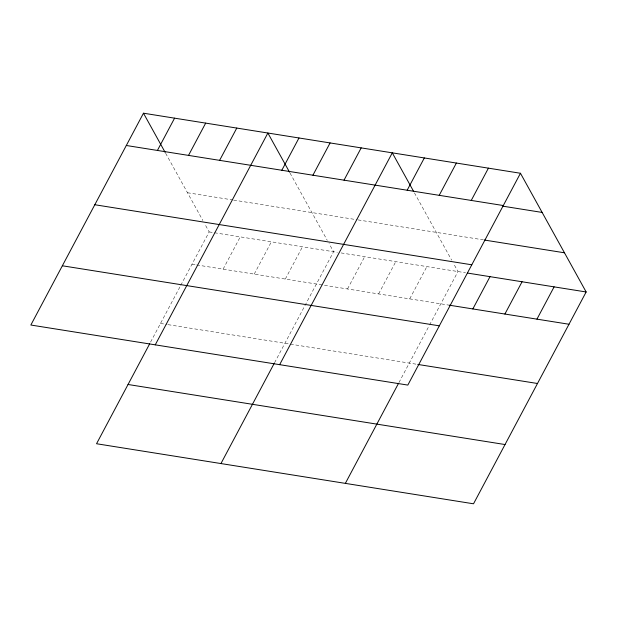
<?xml version="1.0" encoding="UTF-8"?>
<svg xmlns="http://www.w3.org/2000/svg" width="617" height="617" viewBox="0 0 617 617"><rect width="100%" height="100%" fill="white"/><g stroke="black" fill="none" stroke-linecap="round" stroke-linejoin="round"><path stroke-width="0.46" stroke-dasharray="3.08 2.31" d="M150.587 342.096L180.303 286.203M180.758 285.355L209.171 231.915L204.651 223.755M223.107 269.151L240.275 236.866M254.212 274.102L271.372 241.825M285.309 279.061L302.477 246.777M274.542 362.765L333.573 251.736L329.062 243.568M347.51 288.964L364.678 256.687M378.614 293.923L395.775 261.639M409.711 298.875L426.879 266.598M398.944 382.579L429.116 325.838M429.563 324.989L457.976 271.549L453.464 263.39M187.491 192.743L232.732 199.947M233.673 200.101L357.135 219.768M358.076 219.914L483.419 239.882M209.171 231.915L337.345 252.338M341.116 252.931L465.519 272.753M192.01 264.199L195.774 264.793M196.723 264.948L449.292 305.184M160.505 323.447L167.099 324.496M168.04 324.65L416.853 364.285M414.431 192.859L451.652 260.127M290.029 173.038L327.249 240.306M165.626 153.224L202.846 220.493"/><path stroke-width="0.93" d="M143.476 113.204L30.85 325.028L407.829 385.085L520.455 173.261L143.476 113.204L165.155 152.384M157.42 150.44L174.58 118.163M188.517 155.399L205.677 123.115M219.621 160.351L236.781 128.066M149.684 343.792L96.545 443.739L473.524 503.796L586.15 291.972L520.455 173.261M155.253 344.849L267.878 133.025L289.558 172.197M281.822 170.261L298.983 137.977M312.919 175.213L330.087 142.936M344.024 180.164L361.184 147.887M220.948 463.56L274.087 363.614M279.655 364.662L392.289 152.839L413.513 191.201M407.166 190.229L424.326 157.944M439.211 195.334L456.372 163.05M471.249 200.432L488.417 168.156M345.35 483.373L398.489 383.427M472.853 308.932L490.021 276.655M504.899 314.038L522.067 281.761M536.944 319.143L554.105 286.866M126.315 145.489L503.295 205.538M502.554 206.124L542.135 212.433M484.36 240.036L564.47 252.793M94.81 204.736L471.789 264.793M467.401 273.053L586.15 291.972M449.292 305.184L568.99 324.249M62.356 265.78L439.335 325.838M417.794 364.431L537.484 383.496M128.043 384.491L505.022 444.541"/></g></svg>
